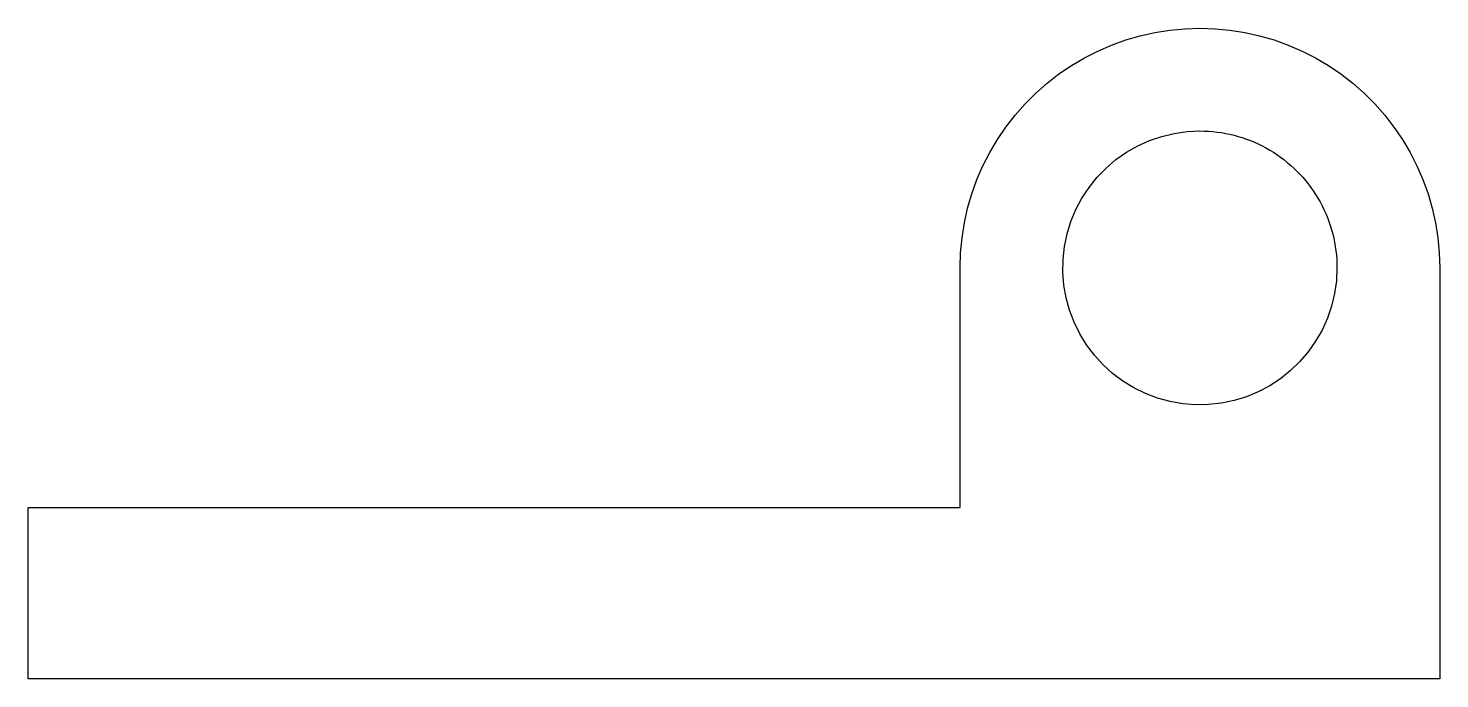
# Model space of a CAD drawing. Header units: metres. Extents: x -33.1 to 8.1, y 0 to 19.
import ezdxf

# ---------------------------------------------------------------- set-up
doc = ezdxf.new("R2010")
doc.units = ezdxf.units.M

msp = doc.modelspace()

# ---------------------------------------------------------------- linework, layer by layer
for points in [[(-5.9, 12), (-5.886, 12.44), (-5.845, 12.877), (-5.776, 13.312), (-5.68, 13.741), (-5.557, 14.163), (-5.408, 14.577), (-5.234, 14.98), (-5.034, 15.372), (-4.81, 15.751), (-4.563, 16.114), (-4.294, 16.462), (-4.003, 16.792), (-3.692, 17.103), (-3.362, 17.394), (-3.014, 17.663), (-2.651, 17.91), (-2.272, 18.134), (-1.88, 18.334), (-1.477, 18.508), (-1.063, 18.657), (-0.641, 18.78), (-0.212, 18.876), (0.223, 18.945), (0.66, 18.986), (1.1, 19), (1.54, 18.986), (1.977, 18.945), (2.412, 18.876), (2.841, 18.78), (3.263, 18.657), (3.677, 18.508), (4.08, 18.334), (4.472, 18.134), (4.851, 17.91), (5.214, 17.663), (5.562, 17.394), (5.892, 17.103), (6.203, 16.792), (6.494, 16.462), (6.763, 16.114), (7.01, 15.751), (7.234, 15.372), (7.434, 14.98), (7.608, 14.577), (7.757, 14.163), (7.88, 13.741), (7.976, 13.312), (8.045, 12.877), (8.086, 12.44), (8.1, 12)], [(5.1, 12), (5.082, 11.624), (5.029, 11.25), (4.941, 10.884), (4.819, 10.528), (4.664, 10.184), (4.477, 9.857), (4.261, 9.548), (4.016, 9.262), (3.745, 9), (3.451, 8.764), (3.136, 8.557), (2.803, 8.381), (2.455, 8.236), (2.095, 8.126), (1.726, 8.049), (1.351, 8.008), (0.974, 8.002), (0.599, 8.032), (0.227, 8.096), (-0.136, 8.196), (-0.489, 8.329), (-0.827, 8.495), (-1.148, 8.692), (-1.45, 8.918), (-1.728, 9.172), (-1.982, 9.45), (-2.208, 9.752), (-2.405, 10.073), (-2.571, 10.411), (-2.704, 10.764), (-2.804, 11.127), (-2.868, 11.499), (-2.898, 11.874), (-2.892, 12.251), (-2.851, 12.626), (-2.774, 12.995), (-2.664, 13.355), (-2.519, 13.703), (-2.343, 14.036), (-2.136, 14.351), (-1.9, 14.645), (-1.638, 14.916), (-1.352, 15.161), (-1.043, 15.377), (-0.716, 15.564), (-0.372, 15.719), (-0.016, 15.841), (0.35, 15.929), (0.724, 15.982), (1.1, 16)], [(1.1, 16), (1.226, 15.998), (1.351, 15.992), (1.476, 15.982), (1.601, 15.968), (1.726, 15.951), (1.85, 15.929), (1.973, 15.904), (2.095, 15.874), (2.216, 15.841), (2.336, 15.804), (2.455, 15.764), (2.572, 15.719), (2.689, 15.671), (2.803, 15.619), (2.916, 15.564), (3.027, 15.505), (3.136, 15.443), (3.243, 15.377), (3.348, 15.308), (3.451, 15.236), (3.552, 15.161), (3.65, 15.082), (3.745, 15), (3.838, 14.916), (3.928, 14.828), (4.016, 14.738), (4.1, 14.645), (4.182, 14.55), (4.261, 14.452), (4.336, 14.351), (4.408, 14.248), (4.477, 14.143), (4.543, 14.036), (4.605, 13.927), (4.664, 13.816), (4.719, 13.703), (4.771, 13.589), (4.819, 13.472), (4.864, 13.355), (4.904, 13.236), (4.941, 13.116), (4.974, 12.995), (5.004, 12.873), (5.029, 12.75), (5.051, 12.626), (5.068, 12.501), (5.082, 12.376), (5.092, 12.251), (5.098, 12.126), (5.1, 12)], [(-5.9, 5), (-5.9, 5.14), (-5.9, 5.28), (-5.9, 5.42), (-5.9, 5.56), (-5.9, 5.7), (-5.9, 5.84), (-5.9, 5.98), (-5.9, 6.12), (-5.9, 6.26), (-5.9, 6.4), (-5.9, 6.54), (-5.9, 6.68), (-5.9, 6.82), (-5.9, 6.96), (-5.9, 7.1), (-5.9, 7.24), (-5.9, 7.38), (-5.9, 7.52), (-5.9, 7.66), (-5.9, 7.8), (-5.9, 7.94), (-5.9, 8.08), (-5.9, 8.22), (-5.9, 8.36), (-5.9, 8.5), (-5.9, 8.64), (-5.9, 8.78), (-5.9, 8.92), (-5.9, 9.06), (-5.9, 9.2), (-5.9, 9.34), (-5.9, 9.48), (-5.9, 9.62), (-5.9, 9.76), (-5.9, 9.9), (-5.9, 10.04), (-5.9, 10.18), (-5.9, 10.32), (-5.9, 10.46), (-5.9, 10.6), (-5.9, 10.74), (-5.9, 10.88), (-5.9, 11.02), (-5.9, 11.16), (-5.9, 11.3), (-5.9, 11.44), (-5.9, 11.58), (-5.9, 11.72), (-5.9, 11.86), (-5.9, 12)], [(-5.9, 5), (-5.9, 5.14), (-5.9, 5.28), (-5.9, 5.42), (-5.9, 5.56), (-5.9, 5.7), (-5.9, 5.84), (-5.9, 5.98), (-5.9, 6.12), (-5.9, 6.26), (-5.9, 6.4), (-5.9, 6.54), (-5.9, 6.68), (-5.9, 6.82), (-5.9, 6.96), (-5.9, 7.1), (-5.9, 7.24), (-5.9, 7.38), (-5.9, 7.52), (-5.9, 7.66), (-5.9, 7.8), (-5.9, 7.94), (-5.9, 8.08), (-5.9, 8.22), (-5.9, 8.36), (-5.9, 8.5), (-5.9, 8.64), (-5.9, 8.78), (-5.9, 8.92), (-5.9, 9.06), (-5.9, 9.2), (-5.9, 9.34), (-5.9, 9.48), (-5.9, 9.62), (-5.9, 9.76), (-5.9, 9.9), (-5.9, 10.04), (-5.9, 10.18), (-5.9, 10.32), (-5.9, 10.46), (-5.9, 10.6), (-5.9, 10.74), (-5.9, 10.88), (-5.9, 11.02), (-5.9, 11.16), (-5.9, 11.3), (-5.9, 11.44), (-5.9, 11.58), (-5.9, 11.72), (-5.9, 11.86), (-5.9, 12)], [(8.1, 12), (8.1, 11.76), (8.1, 11.52), (8.1, 11.28), (8.1, 11.04), (8.1, 10.8), (8.1, 10.56), (8.1, 10.32), (8.1, 10.08), (8.1, 9.84), (8.1, 9.6), (8.1, 9.36), (8.1, 9.12), (8.1, 8.88), (8.1, 8.64), (8.1, 8.4), (8.1, 8.16), (8.1, 7.92), (8.1, 7.68), (8.1, 7.44), (8.1, 7.2), (8.1, 6.96), (8.1, 6.72), (8.1, 6.48), (8.1, 6.24), (8.1, 6), (8.1, 5.76), (8.1, 5.52), (8.1, 5.28), (8.1, 5.04), (8.1, 4.8), (8.1, 4.56), (8.1, 4.32), (8.1, 4.08), (8.1, 3.84), (8.1, 3.6), (8.1, 3.36), (8.1, 3.12), (8.1, 2.88), (8.1, 2.64), (8.1, 2.4), (8.1, 2.16), (8.1, 1.92), (8.1, 1.68), (8.1, 1.44), (8.1, 1.2), (8.1, 0.96), (8.1, 0.72), (8.1, 0.48), (8.1, 0.24), (8.1, 0)], [(-33.1, 0), (-33.1, 0.1), (-33.1, 0.2), (-33.1, 0.3), (-33.1, 0.4), (-33.1, 0.5), (-33.1, 0.6), (-33.1, 0.7), (-33.1, 0.8), (-33.1, 0.9), (-33.1, 1), (-33.1, 1.1), (-33.1, 1.2), (-33.1, 1.3), (-33.1, 1.4), (-33.1, 1.5), (-33.1, 1.6), (-33.1, 1.7), (-33.1, 1.8), (-33.1, 1.9), (-33.1, 2), (-33.1, 2.1), (-33.1, 2.2), (-33.1, 2.3), (-33.1, 2.4), (-33.1, 2.5), (-33.1, 2.6), (-33.1, 2.7), (-33.1, 2.8), (-33.1, 2.9), (-33.1, 3), (-33.1, 3.1), (-33.1, 3.2), (-33.1, 3.3), (-33.1, 3.4), (-33.1, 3.5), (-33.1, 3.6), (-33.1, 3.7), (-33.1, 3.8), (-33.1, 3.9), (-33.1, 4), (-33.1, 4.1), (-33.1, 4.2), (-33.1, 4.3), (-33.1, 4.4), (-33.1, 4.5), (-33.1, 4.6), (-33.1, 4.7), (-33.1, 4.8), (-33.1, 4.9), (-33.1, 5)], [(-33.1, 5), (-32.556, 5), (-32.012, 5), (-31.468, 5), (-30.924, 5), (-30.38, 5), (-29.836, 5), (-29.292, 5), (-28.748, 5), (-28.204, 5), (-27.66, 5), (-27.116, 5), (-26.572, 5), (-26.028, 5), (-25.484, 5), (-24.94, 5), (-24.396, 5), (-23.852, 5), (-23.308, 5), (-22.764, 5), (-22.22, 5), (-21.676, 5), (-21.132, 5), (-20.588, 5), (-20.044, 5), (-19.5, 5), (-18.956, 5), (-18.412, 5), (-17.868, 5), (-17.324, 5), (-16.78, 5), (-16.236, 5), (-15.692, 5), (-15.148, 5), (-14.604, 5), (-14.06, 5), (-13.516, 5), (-12.972, 5), (-12.428, 5), (-11.884, 5), (-11.34, 5), (-10.796, 5), (-10.252, 5), (-9.708, 5), (-9.164, 5), (-8.62, 5), (-8.076, 5), (-7.532, 5), (-6.988, 5), (-6.444, 5), (-5.9, 5)], [(-20, 5), (-19.718, 5), (-19.436, 5), (-19.154, 5), (-18.872, 5), (-18.59, 5), (-18.308, 5), (-18.026, 5), (-17.744, 5), (-17.462, 5), (-17.18, 5), (-16.898, 5), (-16.616, 5), (-16.334, 5), (-16.052, 5), (-15.77, 5), (-15.488, 5), (-15.206, 5), (-14.924, 5), (-14.642, 5), (-14.36, 5), (-14.078, 5), (-13.796, 5), (-13.514, 5), (-13.232, 5), (-12.95, 5), (-12.668, 5), (-12.386, 5), (-12.104, 5), (-11.822, 5), (-11.54, 5), (-11.258, 5), (-10.976, 5), (-10.694, 5), (-10.412, 5), (-10.13, 5), (-9.848, 5), (-9.566, 5), (-9.284, 5), (-9.002, 5), (-8.72, 5), (-8.438, 5), (-8.156, 5), (-7.874, 5), (-7.592, 5), (-7.31, 5), (-7.028, 5), (-6.746, 5), (-6.464, 5), (-6.182, 5), (-5.9, 5)], [(8.1, 0), (7.276, 0), (6.452, 0), (5.628, 0), (4.804, 0), (3.98, 0), (3.156, 0), (2.332, 0), (1.508, 0), (0.684, 0), (-0.14, 0), (-0.964, 0), (-1.788, 0), (-2.612, 0), (-3.436, 0), (-4.26, 0), (-5.084, 0), (-5.908, 0), (-6.732, 0), (-7.556, 0), (-8.38, 0), (-9.204, 0), (-10.028, 0), (-10.852, 0), (-11.676, 0), (-12.5, 0), (-13.324, 0), (-14.148, 0), (-14.972, 0), (-15.796, 0), (-16.62, 0), (-17.444, 0), (-18.268, 0), (-19.092, 0), (-19.916, 0), (-20.74, 0), (-21.564, 0), (-22.388, 0), (-23.212, 0), (-24.036, 0), (-24.86, 0), (-25.684, 0), (-26.508, 0), (-27.332, 0), (-28.156, 0), (-28.98, 0), (-29.804, 0), (-30.628, 0), (-31.452, 0), (-32.276, 0), (-33.1, 0)]]:
    msp.add_lwpolyline(points)

doc.saveas('drawing.dxf')
